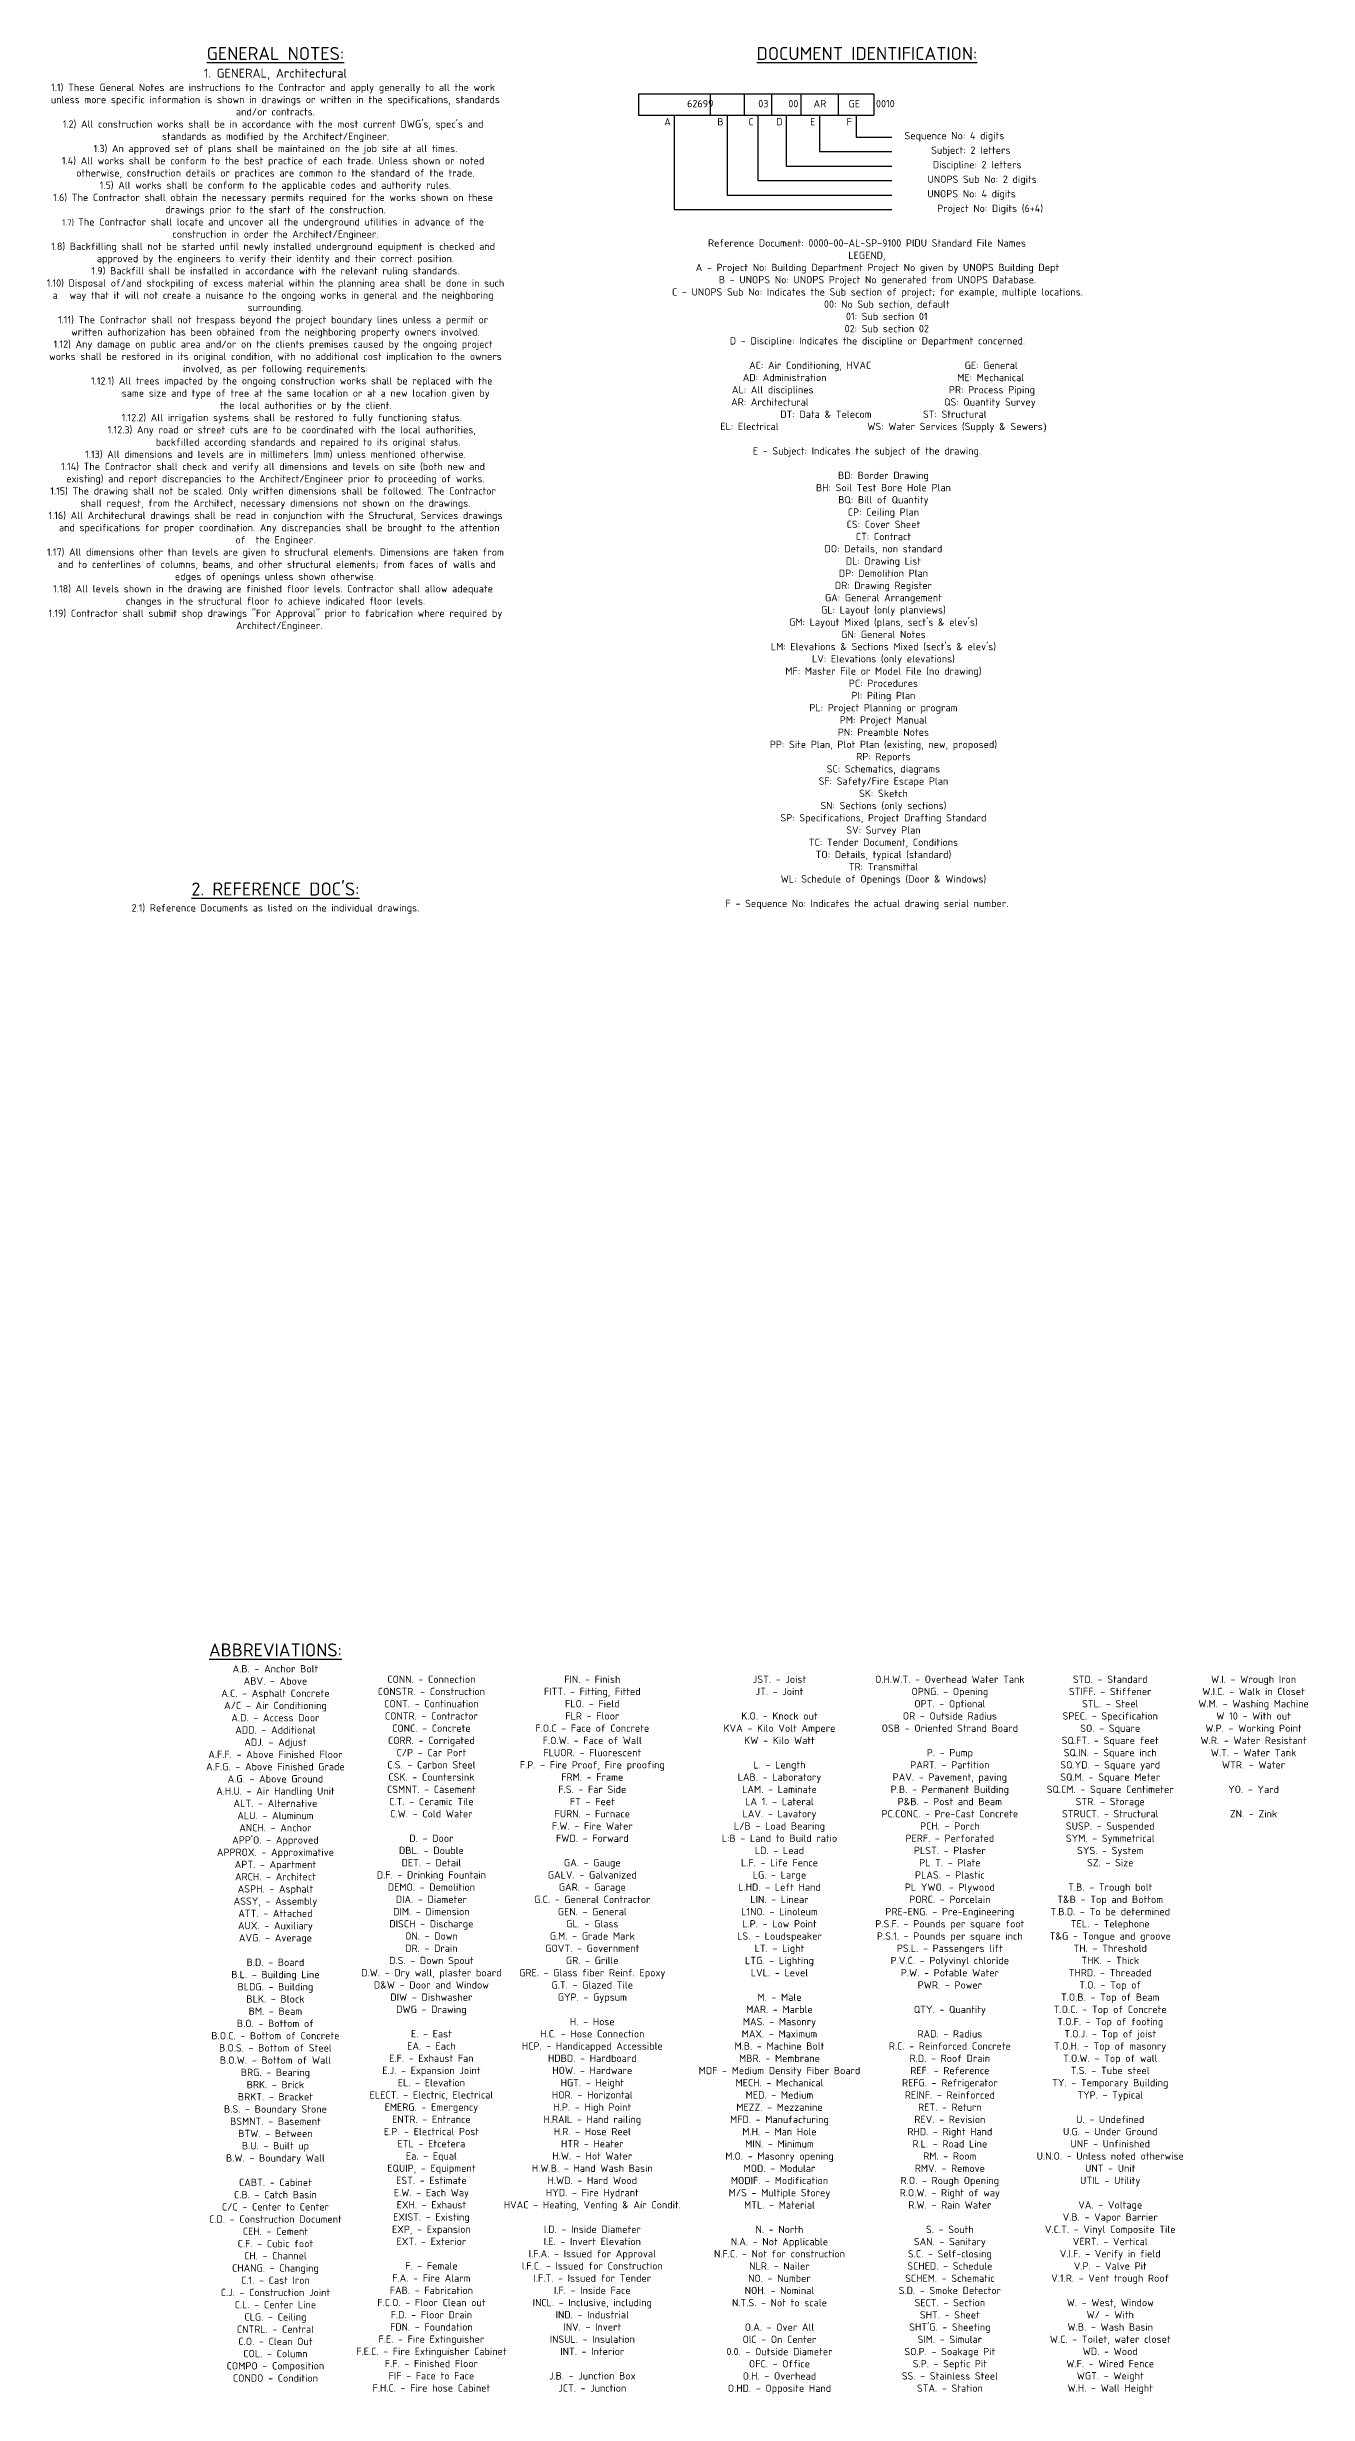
# Model space of a CAD drawing. Header units: millimetres. Extents: x 55428 to 64888, y -62602 to -30850.
# Drawn here: x 55428 to 64888, y -48447 to -30850 of the extents above; entities that cross this region are included whole.
import ezdxf

# ---------------------------------------------------------------- set-up
doc = ezdxf.new("R2010")
doc.units = ezdxf.units.MM
doc.layers.add('A-Section 18', color=1, linetype='Continuous')
doc.layers.add('G-Text General', color=42, linetype='Continuous')
doc.styles.add('0181 00 AR MF 0100$0$Dim Text', font='isocpeur.ttf')

msp = doc.modelspace()

# ---------------------------------------------------------------- linework, layer by layer
at = {"layer": 'A-Section 18'}
for points in [[(59865, -31201), (59865, -31360)], [(59865, -31201), (61630, -31201)], [(60403, -31201), (60403, -31360)], [(60658, -31201), (60658, -31360)], [(60864, -31201), (60864, -31360)], [(61083, -31201), (61083, -31360)], [(61363, -31201), (61363, -31360)], [(61630, -31201), (61630, -31360)], [(59865, -31360), (61630, -31360)], [(60134, -31360), (60134, -32069), (61765, -32069)], [(60530, -31360), (60530, -31961), (61765, -31961)], [(60761, -31360), (60761, -31852), (61765, -31852)], [(60973, -31360), (60973, -31743), (61765, -31743)], [(61223, -31360), (61223, -31634), (61765, -31634)], [(61497, -31360), (61497, -31525), (61765, -31525)]]:
    msp.add_lwpolyline(points, dxfattribs=at)

# ---------------------------------------------------------------- texts
at = {"layer": 'G-Text General', "color": 42, "char_height": 60, "attachment_point": 2, "style": '0181 00 AR MF 0100$0$Dim Text'}
for s, insert, width in [('{\\H1.625x;\\L\\C256;GENERAL NOTES:\\P\\H0.6923x;\\l1. GENERAL, Architectural\\H2.4074x; \\H0.41538x;\\P\\H0.8148x;1.1) These General Notes are instructions to the Contractor and apply generally to all the work \\H1.8879x; \\H0.52969x;unless more specific information is shown in drawings or written in the specifications, standards \\H1.0571x; \\H0.94602x;and/or contracts.\\H1.284x; \\H0.77882x;\\P1.2) All construction works shall be in accordance with the most current DWG\'s, spec\'s and \\H1.5811x; \\H0.63248x;standards as modified by the Architect/Engineer.\\H1.1593x; \\H0.86257x;\\P1.3) An approved set of plans shall be maintained on the job site at all times.\\H1.6226x; \\H0.61628x;\\P1.4) All works shall be conform to the best practice of each trade. Unless shown or noted \\H1.5182x; \\H0.65867x;otherwise, construction details or practices are common to the standard of the trade.\\H1.1803x; \\H0.84725x;\\P1.5) All works shall be conform to the applicable codes and authority rules.\\H1.6157x; \\H0.61894x;\\P1.6) The Contractor shall obtain the necessary permits required for the works shown on these \\H1.5205x; \\H0.65766x;drawings prior to the start of the construction.\\H1.1795x; \\H0.84781x;\\P\\H0.8636x;1.7) \\H1.158x;The Contractor shall locate and uncover all the underground utilities in advance of the \\H1.5159x; \\H0.65968x;construction in order the Architect/Engineer.\\H1.1311x; \\H0.88412x;\\P1.8) Backfilling shall not be started until newly installed underground equipment is checked and \\H1.6321x; \\H0.61272x;approved by the engineers to verify their identity and their correct position.\\H1.1423x; \\H0.87539x;\\P1.9) Backfill shall be installed in accordance with the relevant ruling standards.\\H1.6283x; \\H0.61413x;\\P1.10) Disposal of/and stockpiling of excess material within the planning area shall be done in such a \\H1.5163x; \\H0.65949x;way that it will not create a nuisance to the ongoing works in general and the neighboring \\H1.1809x; \\H0.84679x;surrounding.\\H1.2427x; \\H0.80468x;\\P1.11) The Contractor shall not trespass beyond the project boundary lines unless a permit or \\H1.5949x; \\H0.62702x;written authorization has been obtained from the neighboring property owners involved.\\H1.1548x; \\H0.86599x;\\P1.12) Any damage on public area and/or on the clients premises caused by the ongoing project \\H1.6242x; \\H0.6157x;works shall be restored in its original condition, with no additional cost implication to the owners \\H1.145x; \\H0.87338x;involved, as per following requirements:\\H1.2547x; \\H0.797x;\\P\\pi-90,l90;       1.12.1) All trees impacted by the ongoing construction works shall be replaced with the  \\H1.5909x; \\H0.62859x;\\P             same size and type of tree at the same location or at a new location given by  \\H1.4288x; \\H0.69988x;\\P             the local authorities or by the client.\\H1.4328x; \\H0.69792x;\\P       1.12.2) All irrigation systems shall be restored to fully functioning status.\\H1.5315x; \\H0.65296x;\\P       1.12.3) Any road or street cuts are to be coordinated with the local authorities, \\H1.5486x; \\H0.64575x;\\P              backfilled according standards and repaired to its original status.\\H1.4429x; \\H0.69305x;\\P\\pi0,l0;1.13) All dimensions and levels are in millimeters (mm) unless mentioned otherwise.\\H1.5281x; \\H0.6544x;\\P1.14) The Contractor shall check and verify all dimensions and levels on site (both new and \\H1.5497x; \\H0.64528x;existing) and report discrepancies to the Architect/Engineer prior to proceeding of works.\\H1.2698x; \\H0.78753x;\\P1.15) The drawing shall not be scaled. Only written dimensions shall be followed. The Contractor \\H1.6358x; \\H0.61131x;shall request, from the Architect, necessary dimensions not shown on the drawings.\\H1.1411x; \\H0.87635x;\\P1.16) All Architectural drawings shall be read in conjunction with the Structural, Services drawings \\H1.6287x; \\H0.61398x;and specifications for proper coordination. Any discrepancies shall be brought to the attention of \\H1.1435x; \\H0.87454x;the Engineer.\\H1.2552x; \\H0.79668x;\\P1.17) All dimensions other than levels are given to structural elements. Dimensions are taken from \\H1.5907x; \\H0.62866x;and to centerlines of columns, beams, and other structural elements; from faces of walls and \\H1.1561x; \\H0.86495x;edges of openings unless shown otherwise.\\H1.251x; \\H0.79937x;\\P1.18) All levels shown in the drawing are finished floor levels. Contractor shall allow adequate \\H1.5921x; \\H0.6281x;changes in the structural floor to achieve indicated floor levels.\\H1.1557x; \\H0.8653x;\\P1.19) Contractor shall submit shop drawings "For Approval" prior to fabrication where required by \\H1.6239x; \\H0.61581x;Architect/Engineer.\\H1.1451x; }', (57142, -30850), 3428.23), ('{\\H1.625x;\\L\\C256;DOCUMENT IDENTIFICATION:}', (61579, -30850), 3428.23), ('{\\H0.91666x;\\C256;62699}', (60329, -31247), 596.07), ('{\\H0.91666x;\\C256;03}', (60802, -31247), 596.07), ('{\\H0.91666x;\\C256;00}', (61027, -31247), 596.07), ('{\\H0.91666x;\\C256;AR}', (61226, -31247), 596.07), ('{\\H0.91666x;\\C256;GE}', (61484, -31247), 596.07), ('{\\H0.91666x;\\C256;0010}', (61717, -31247), 596.07), ('{\\H0.91666x;\\C256;A}', (60083, -31383), 57.21), ('{\\H0.91666x;\\C256;B}', (60480, -31383), 57.21), ('{\\H0.91666x;\\C256;C}', (60710, -31383), 57.21), ('{\\H0.91666x;\\C256;D}', (60922, -31383), 57.21), ('{\\H0.91666x;\\C256;E}', (61172, -31383), 57.21), ('{\\H0.91666x;\\C256;F}', (61446, -31383), 57.21), ('{\\H0.9167x;\\C256;Sequence No: 4 digits}', (62235, -31487), 904.75), ('{\\H0.9167x;\\C256;Subject: 2 letters}', (62358, -31596), 1151.99), ('{\\H0.9167x;\\C256;UNOPS Sub No: 2 digits}', (62443, -31814), 1322.14), ('{\\H0.9167x;\\C256;Discipline: 2 letters}', (62406, -31705), 1247.7), ('{\\H0.91666x;\\C256;UNOPS No: 4 digits}', (62364, -31923), 1162.63), ('{\\H0.9167x;\\C256;Project No: Digits (6+4)}', (62503, -32032), 1441.81), ("{\\H0.9167x;\\C256;Reference Document: 0000-00-AL-SP-9100 PIDU Standard File Names\\PLEGEND,\\P\\pl157.5;A - Project No: Building Department Project No given by UNOPS Building Dept\\PB - UNOPS No: UNOPS Project No generated from UNOPS Database.\\PC - UNOPS Sub No: Indicates the Sub section of project; for example, multiple locations.\\P    00: No Sub section, default\\P    01: Sub section 01\\P    02: Sub section 02\\PD - Discipline: Indicates the discipline or Department concerned.\\P\\P\\pi247.5,l0;AC: Air Conditioning, HVAC                    GE: General\\PAD: Administration                            ME: Mechanical\\PAL: All disciplines                             PR: Process Piping\\PAR: Architectural                             QS: Quantity Survey\\PDT: Data & Telecom   ^I^I^I     ST: Structural\\PEL: Electrical   ^I^I^I             WS: Water Services (Supply & Sewers\\fTimes New Roman|b0|i0|c0|p18;)\\P\\P\\pi0;\\fISOCPEUR|b0|i0|c0|p34;E - Subject: Indicates the subject of the drawing.\\P\\P\\pi247.5;BD: Border Drawing\\PBH: Soil Test Bore Hole Plan\\PBQ: Bill of Quantity\\PCP: Ceiling Plan\\PCS: Cover Sheet\\PCT: Contract\\PDO: Details, non standard\\PDL: Drawing List\\PDP: Demolition Plan\\PDR: Drawing Register\\PGA: General Arrangement\\PGL: Layout (only planviews)\\PGM: Layout Mixed (plans, sect's & elev's)\\PGN: General Notes\\PLM: Elevations & Sections Mixed (sect's & elev's)\\PLV: Elevations (only elevations)\\PMF: Master File or Model File (no drawing)\\PPC: Procedures\\PPI: Piling Plan\\PPL: Project Planning or program\\PPM: Project Manual\\PPN: Preamble Notes\\PPP: Site Plan, Plot Plan (existing, new, proposed)\\PRP: Reports\\PSC: Schematics, diagrams\\PSF: Safety/Fire Escape Plan\\PSK: Sketch\\PSN: Sections (only sections)\\PSP: Specifications, Project Drafting Standard\\PSV: Survey Plan\\PTC: Tender Document, Conditions\\PTO: Details, typical (standard)\\PTR: Transmittal\\PWL: Schedule of Openings (Door & Windows)\\P\\pi0;\\PF - Sequence No: Indicates the actual drawing serial number.}", (61579, -32292), 3428.23), ("{\\H1.625x;\\L\\C256;2. REFERENCE DOC'S:\\P\\H0.5641x;\\l2.1) Reference Documents as listed on the individual drawings.\\H2.0659x; }", (57142, -37114), 3428.23), ("{\\H1.625x;\\L\\C256;ABBREVIATIONS:\\P\\H0.5641x;\\lA.B. - Anchor Bolt\\PABV. - Above\\PA.C. - Asphalt Concrete\\PA/C - Air Conditioning\\PA.D. - Access Door\\PADD. - Additional\\PADJ. - Adjust\\PA.F.F. - Above Finished Floor\\PA.F.G. - Above Finished Grade\\PA.G. - Above Ground\\PA.H.U. - Air Handling Unit\\PALT. - Alternative\\PALU. - Aluminum\\PANCH. - Anchor\\PAPP'O. - Approved\\PAPPROX. - Approximative\\PAPT. - Apartment\\PARCH. - Architect\\PASPH. - Asphalt\\PASSY, - Assembly\\PATT. - Attached\\PAUX. - Auxiliary\\PAVG. - Average\\P\\PB.D. - Board\\PB.L. - Building Line\\PBLDG. - Building\\PBLK. - Block\\PBM. - Beam\\PB.O. - Bottom of\\PB.O.C. - Bottom of Concrete\\PB.O.S. - Bottom of Steel\\PB.O.W. - Bottom of Wall\\PBRG. - Bearing\\PBRK. - Brick\\PBRKT. - Bracket\\PB.S. - Boundary Stone\\PBSMNT. - Basement\\PBTW. - Between\\PB.U. - Built up\\PB.W. - Boundary Wall\\P\\PCABT. - Cabinet\\PC.B. - Catch Basin\\PC/C - Center to Center\\PC.D. - Construction Document\\PCEH. - Cement\\PC.F. - Cubic foot\\PCH. - Channel\\PCHANG. - Changing\\PC.1. - Cast Iron\\PC.J. - Construction Joint\\PC.L. - Center Line\\PCLG. - Ceiling\\PCNTRL. - Central\\PC.O. - Clean Out\\PCOL. - Column\\PCOMPO - Composition\\PCONDO - Condition}", (57142, -42819), 3428.23), ('{\\H0.91666x;\\C256;CONN. - Connection\\PCONSTR. - Construction\\H1.2727x; \\H0.78571x;\\PCONT. - Continuation\\H1.1818x; \\H0.84615x;\\PCONTR. - Contractor\\H1.2121x; \\H0.825x;\\PCONC. - Concrete\\H1.202x; \\H0.83193x;\\PCORR. - Corrigated\\H1.2054x; \\H0.82961x;\\PC/P - Car Port\\H1.2043x; \\H0.83038x;\\PC.S. - Carbon Steel\\H1.2046x; \\H0.83012x;\\PCSK. - Countersink\\H1.2045x; \\H0.83021x;\\PCSMNT. - Casement\\H1.2046x; \\H0.83018x;\\PC.T. - Ceramic Tile\\H1.2045x; \\H0.83019x;\\PC.W. - Cold Water\\H1.2045x; \\H0.83019x;\\P\\H1.2045x; \\H0.83019x;\\PD. - Door\\H1.2045x; \\H0.83019x;\\PDBL. - Double\\H1.2045x; \\H0.83019x;\\PDET. - Detail\\H1.2045x; \\H0.83019x;\\PD.F. - Drinking Fountain\\H1.2045x; \\H0.83019x;\\PDEMO. - Demolition\\H1.2045x; \\H0.83019x;\\PDIA. - Diameter\\H1.2045x; \\H0.83019x;\\PDIM. - Dimension\\H1.2045x; \\H0.83019x;\\PDISCH - Discharge\\H1.2045x; \\H0.83019x;\\PON. - Down\\H1.2045x; \\H0.83019x;\\PDR. - Drain\\H1.2045x; \\H0.83019x;\\PD.S. - Down Spout\\H1.2045x; \\H0.83019x;\\PD.W. - Dry wall, plaster board\\H1.2045x; \\H0.83019x;\\PD&W - Door and Window\\H1.2045x; \\H0.83019x;\\PDIW - Dishwasher\\H1.2045x; \\H0.83019x;\\PDWG - Drawing\\H1.2045x; \\H0.83019x;\\P\\H1.2045x; \\H0.83019x;\\PE. - East\\H1.2045x; \\H0.83019x;\\PEA. - Each\\H1.2045x; \\H0.83019x;\\PE.F. - Exhaust Fan\\H1.2045x; \\H0.83019x;\\PE.J. - Expansion Joint\\H1.2045x; \\H0.83019x;\\PEL. - Elevation\\H1.2045x; \\H0.83019x;\\PELECT. - Electric, Electrical\\H1.2045x; \\H0.83019x;\\PEMERG. - Emergency\\H1.2045x; \\H0.83019x;\\PENTR. - Entrance\\H1.2045x; \\H0.83019x;\\PE.P. - Electrical Post\\H1.2045x; \\H0.83019x;\\PETL - Etcetera\\H1.2045x; \\H0.83019x;\\PEa. - Equal\\H1.2045x; \\H0.83019x;\\PEQUIP, - Equipment\\H1.2045x; \\H0.83019x;\\PEST. - Estimate\\H1.2045x; \\H0.83019x;\\PE.W. - Each Way\\H1.2045x; \\H0.83019x;\\PEXH. - Exhaust\\H1.2045x; \\H0.83019x;\\PEXIST. - Existing\\H1.2045x; \\H0.83019x;\\PEXP, - Expansion\\H1.2045x; \\H0.83019x;\\PEXT. - Exterior\\H1.2045x; \\H0.83019x;\\P\\H1.2045x; \\H0.83019x;\\PF. - Female\\H1.2045x; \\H0.83019x;\\PF.A. - Fire Alarm\\H1.2045x; \\H0.83019x;\\PFAB. - Fabrication\\H1.2045x; \\H0.83019x;\\PF.C.O. - Floor Clean out\\H1.2045x; \\H0.83019x;\\PF.D. - Floor Drain\\H1.2045x; \\H0.83019x;\\PFDN. - Foundation\\H1.2045x; \\H0.83019x;\\PF.E. - Fire Extinguisher\\H1.2045x; \\H0.83019x;\\PF.E.C. - Fire Extinguisher Cabinet\\H1.2045x; \\H0.83019x;\\PF.F. - Finished Floor\\H1.2045x; \\H0.83019x;\\PFIF - Face to Face\\H1.2045x; \\H0.83019x;\\PF.H.C. - Fire hose Cabinet\\H1.2045x; }', (58312, -43060), 3428.23), ('{\\H0.91666x;\\C256;FIN. - Finish\\PFITT. - Fitting, Fitted\\H1.2727x; \\H0.78571x;\\PFLO. - Field\\H1.1818x; \\H0.84615x;\\PFLR - Floor\\H1.2121x; \\H0.825x;\\PF.O.C - Face of Concrete\\H1.202x; \\H0.83193x;\\PF.O.W. - Face of Wall\\H1.2054x; \\H0.82961x;\\PFLUOR. - Fluorescent\\H1.2043x; \\H0.83038x;\\PF.P. - Fire Proof, Fire proofing\\H1.2046x; \\H0.83012x;\\PFRM. - Frame\\H1.2045x; \\H0.83021x;\\PF.S. - Far Side\\H1.2046x; \\H0.83018x;\\PFT - Feet\\H1.2045x; \\H0.83019x;\\PFURN. - Furnace\\H1.2045x; \\H0.83019x;\\PF.W. - Fire Water\\H1.2045x; \\H0.83019x;\\PFWD. - Forward\\H1.2045x; \\H0.83019x;\\P\\H1.2045x; \\H0.83019x;\\PGA. - Gauge\\H1.2045x; \\H0.83019x;\\PGALV. - Galvanized\\H1.2045x; \\H0.83019x;\\PGAR. - Garage\\H1.2045x; \\H0.83019x;\\PG.C. - General Contractor\\H1.2045x; \\H0.83019x;\\PGEN. - General\\H1.2045x; \\H0.83019x;\\PGL. - Glass\\H1.2045x; \\H0.83019x;\\PG.M. - Grade Mark\\H1.2045x; \\H0.83019x;\\PGOVT. - Government\\H1.2045x; \\H0.83019x;\\PGR. - Grille\\H1.2045x; \\H0.83019x;\\PGRE. - Glass fiber Reinf. Epoxy\\H1.2045x; \\H0.83019x;\\PG.T. - Glazed Tile\\H1.2045x; \\H0.83019x;\\PGYP. - Gypsum\\H1.2045x; \\H0.83019x;\\P\\H1.2045x; \\H0.83019x;\\PH. - Hose\\H1.2045x; \\H0.83019x;\\PH.C. - Hose Connection\\H1.2045x; \\H0.83019x;\\PHCP. - Handicapped Accessible\\H1.2045x; \\H0.83019x;\\PHDBD. - Hardboard\\H1.2045x; \\H0.83019x;\\PHOW. - Hardware\\H1.2045x; \\H0.83019x;\\PHGT. - Height\\H1.2045x; \\H0.83019x;\\PHOR. - Horizontal\\H1.2045x; \\H0.83019x;\\PH.P. - High Point\\H1.2045x; \\H0.83019x;\\PH.RAIL - Hand railing\\H1.2045x; \\H0.83019x;\\PH.R. - Hose Reel\\H1.2045x; \\H0.83019x;\\PHTR - Heater\\H1.2045x; \\H0.83019x;\\PH.W. - Hot Water\\H1.2045x; \\H0.83019x;\\PH.W.B. - Hand Wash Basin\\H1.2045x; \\H0.83019x;\\PH.WD. - Hard Wood\\H1.2045x; \\H0.83019x;\\PHYD. - Fire Hydrant\\H1.2045x; \\H0.83019x;\\PHVAC - Heating, Venting & Air Condit.\\H1.2045x; \\H0.83015x;\\P\\H1.2046x; \\H0.83018x;\\PI.D. - Inside Diameter\\H1.2046x; \\H0.83018x;\\PI.E. - Invert Elevation\\H1.2046x; \\H0.83018x;\\PI.F.A. - Issued for Approval\\H1.2046x; \\H0.83018x;\\PI.F.C. - Issued for Construction\\H1.2046x; \\H0.83018x;\\PI.F.T. - Issued for Tender\\H1.2046x; \\H0.83018x;\\PI.F. - Inside Face\\H1.2046x; \\H0.83018x;\\PINCL. - Inclusive, including\\H1.2046x; \\H0.83018x;\\PIND. - Industrial\\H1.2046x; \\H0.83018x;\\PINV. - Invert\\H1.2046x; \\H0.83018x;\\PINSUL. - Insulation\\H1.2046x; \\H0.83018x;\\PINT. - Interior\\H1.2046x; \\H0.83018x;\\P\\H1.2046x; \\H0.83018x;\\P\\H1.0001x;J.B. - Junction Box\\H1.2045x; \\H0.8302x;\\PJCT. - Junction\\H1.2045x; }', (59519, -43060), 3428.23), ('{\\H0.91671x;\\C256;JST. - Joist\\PJT. - Joint\\H1.2727x; \\H0.78572x;\\P\\H1.1818x; \\H0.84616x;\\PK.O. - Knock out\\H1.2121x; \\H0.82501x;\\PKVA - Kilo Volt Ampere\\H1.202x; \\H0.83194x;\\PKW - Kilo Watt\\H1.2054x; \\H0.82962x;\\P\\H1.2043x; \\H0.83039x;\\PL. - Length\\H1.2046x; \\H0.83013x;\\PLAB. - Laboratory\\H1.2045x; \\H0.83022x;\\PLAM. - Laminate\\H1.2045x; \\H0.83019x;\\PLA 1. - Lateral\\H1.2045x; \\H0.8302x;\\PLAV. - Lavatory\\H1.2045x; \\H0.83019x;\\PL/B - Load Bearing\\H1.2045x; \\H0.8302x;\\PL:B - Land to Build ratio\\H1.2045x; \\H0.8302x;\\PLD. - Lead\\H1.2045x; \\H0.8302x;\\PL.F. - Life Fence\\H1.2045x; \\H0.8302x;\\PLG. - Large\\H1.2045x; \\H0.8302x;\\PL.HD. - Left Hand\\H1.2045x; \\H0.8302x;\\PLIN. - Linear\\H1.2045x; \\H0.8302x;\\PL1NO. - Linoleum\\H1.2045x; \\H0.8302x;\\PL.P. - Low Point\\H1.2045x; \\H0.8302x;\\PLS. - Loudspeaker\\H1.2045x; \\H0.8302x;\\PLT. - Light\\H1.2045x; \\H0.8302x;\\PLTG. - Lighting\\H1.2045x; \\H0.8302x;\\PLVL. - Level\\H1.2045x; \\H0.8302x;\\P\\H1.2045x; \\H0.8302x;\\PM. - Male\\H1.2045x; \\H0.8302x;\\PMAR. - Marble\\H1.2045x; \\H0.8302x;\\PMAS. - Masonry\\H1.2045x; \\H0.8302x;\\PMAX. - Maximum\\H1.2045x; \\H0.8302x;\\PM.B. - Machine Bolt\\H1.2045x; \\H0.8302x;\\PMBR. - Membrane\\H1.2045x; \\H0.8302x;\\PMDF - Medium Density Fiber Board\\H1.2045x; \\H0.8302x;\\PMECH. - Mechanical\\H1.2045x; \\H0.8302x;\\PMED. - Medium\\H1.2045x; \\H0.8302x;\\PMEZZ. - Mezzanine\\H1.2045x; \\H0.8302x;\\PMFD. - Manufacturing\\H1.2045x; \\H0.8302x;\\PM.H. - Man Hole\\H1.2045x; \\H0.8302x;\\PMIN. - Minimum\\H1.2045x; \\H0.8302x;\\PM.O. - Masonry opening\\H1.2045x; \\H0.8302x;\\PMOD. - Modular\\H1.2045x; \\H0.8302x;\\PMODIF. - Modification\\H1.2045x; \\H0.8302x;\\PM/S - Multiple Storey\\H1.2045x; \\H0.8302x;\\PMTL. - Material\\H1.2045x; \\H0.8302x;\\P\\H1.2045x; \\H0.8302x;\\PN. - North\\H1.2045x; \\H0.8302x;\\PN.A. - Not Applicable\\H1.2045x; \\H0.8302x;\\PN.F.C. - Not for construction\\H1.2045x; \\H0.8302x;\\PNLR. - Nailer\\H1.2045x; \\H0.8302x;\\PNO. - Number\\H1.2045x; \\H0.8302x;\\PNOH. - Nominal\\H1.2045x; \\H0.8302x;\\PN.T.S. - Not to scale\\H1.2045x; \\H0.8302x;\\P\\H1.2045x; \\H0.8302x;\\PO.A. - Over All\\H1.2045x; \\H0.8302x;\\POIC - On Center\\H1.2045x; \\H0.8302x;\\P0.0. - Outside Diameter\\H1.2045x; \\H0.8302x;\\POFC. - Office\\H1.2045x; \\H0.8302x;\\PO.H. - Overhead\\H1.2045x; \\H0.8302x;\\PO.HD. - Opposite Hand\\H1.2045x; }', (60923, -43060), 3428.23), ("{\\H0.91671x;\\C256;O.H.W.T. - Overhead Water Tank\\POPNG. - Opening\\H1.2727x; \\H0.78572x;\\POPT. - Optional\\H1.1818x; \\H0.84616x;\\POR - Outside Radius\\H1.2121x; \\H0.82501x;\\POSB - Oriented Strand Board\\H1.202x; \\H0.83194x;\\P\\H1.2054x; \\H0.82962x;\\PP. - Pump\\H1.2043x; \\H0.83039x;\\PPART. - Partition\\H1.2046x; \\H0.83013x;\\PPAV. - Pavement, paving\\H1.2045x; \\H0.83022x;\\PP.B. - Permanent Building\\H1.2045x; \\H0.83019x;\\PP&B. - Post and Beam\\H1.2045x; \\H0.8302x;\\PPC.CONC. - Pre-Cast Concrete\\H1.2045x; \\H0.83019x;\\PPCH. - Porch\\H1.2045x; \\H0.8302x;\\PPERF. - Perforated\\H1.2045x; \\H0.8302x;\\PPLST. - Plaster\\H1.2045x; \\H0.8302x;\\PPL T. - Plate\\H1.2045x; \\H0.8302x;\\PPLAS. - Plastic\\H1.2045x; \\H0.8302x;\\PPL YWO. - Plywood\\H1.2045x; \\H0.8302x;\\PPORC. - Porcelain\\H1.2045x; \\H0.8302x;\\PPRE-ENG. - Pre-Engineering\\H1.2045x; \\H0.8302x;\\PP.S.F. - Pounds per square foot\\H1.2045x; \\H0.8302x;\\PP.S.1. - Pounds per square inch\\H1.2045x; \\H0.8302x;\\PPS.L. - Passengers lift\\H1.2045x; \\H0.8302x;\\PP.V.C. - Polyvinyl chloride\\H1.2045x; \\H0.8302x;\\PP.W. - Potable Water\\H1.2045x; \\H0.8302x;\\PPWR. - Power\\H1.2045x; \\H0.8302x;\\P\\H1.2045x; \\H0.8302x;\\P\\H0.99999x;QTY. - Quantity\\H1.2045x; \\H0.83019x;\\P\\H1.2045x; \\H0.83019x;\\PRAD. - Radius\\H1.2045x; \\H0.83019x;\\PR.C. - Reinforced Concrete\\H1.2045x; \\H0.83019x;\\PR.D. - Roof Drain\\H1.2045x; \\H0.83019x;\\PREF. - Reference\\H1.2045x; \\H0.83019x;\\PREFG. - Refrigerator\\H1.2045x; \\H0.83019x;\\PREINF. - Reinforced\\H1.2045x; \\H0.83019x;\\PRET. - Return\\H1.2045x; \\H0.83019x;\\PREV. - Revision\\H1.2045x; \\H0.83019x;\\PRHD. - Right Hand\\H1.2045x; \\H0.83019x;\\PR.L. - Road Line\\H1.2045x; \\H0.83019x;\\PRM. - Room\\H1.2045x; \\H0.83019x;\\PRMV. - Remove\\H1.2045x; \\H0.83019x;\\PR.O. - Rough Opening\\H1.2045x; \\H0.83019x;\\PR.O.W. - Right of way\\H1.2045x; \\H0.83019x;\\PR.W. - Rain Water\\H1.2045x; \\H0.83019x;\\P\\H1.2045x; \\H0.83019x;\\PS. - South\\H1.2045x; \\H0.83019x;\\PSAN. - Sanitary\\H1.2045x; \\H0.83019x;\\PS.C. - Self-closing\\H1.2045x; \\H0.83019x;\\PSCHED. - Schedule\\H1.2045x; \\H0.83019x;\\PSCHEM. - Schematic\\H1.2045x; \\H0.83019x;\\PS.D. - Smoke Detector\\H1.2045x; \\H0.83019x;\\PSECT. - Section\\H1.2045x; \\H0.83019x;\\PSHT. - Sheet\\H1.2045x; \\H0.83019x;\\PSHT'G. - Sheeting\\H1.2045x; \\H0.83019x;\\PSIM. - Simular\\H1.2045x; \\H0.83019x;\\PSO.P. - Soakage Pit\\H1.2045x; \\H0.83019x;\\PS.P. - Septic Pit\\H1.2045x; \\H0.83019x;\\PSS. - Stainless Steel\\H1.2045x; \\H0.83019x;\\PSTA. - Station\\H1.2045x; }", (62201, -43060), 3428.23), ('{\\H0.9167x;\\C256;STD. - Standard\\PSTIFF. - Stiffener\\H1.2727x; \\H0.78572x;\\PSTL. - Steel\\H1.1818x; \\H0.84616x;\\PSPEC. - Specification\\H1.2121x; \\H0.82501x;\\PSO. - Square\\H1.202x; \\H0.83194x;\\PSQ.FT. - Square feet\\H1.2054x; \\H0.82961x;\\PSQ.IN. - Square inch\\H1.2043x; \\H0.83039x;\\PSQ.YD. - Square yard\\H1.2046x; \\H0.83013x;\\PSQ.M. - Square Meter\\H1.2045x; \\H0.83022x;\\PSQ.CM. - Square Centimeter\\H1.2045x; \\H0.83019x;\\PSTR. - Storage\\H1.2045x; \\H0.8302x;\\PSTRUCT. - Structural\\H1.2045x; \\H0.83019x;\\PSUSP. - Suspended\\H1.2045x; \\H0.83019x;\\PSYM. - Symmetrical\\H1.2045x; \\H0.83019x;\\PSYS. - System\\H1.2045x; \\H0.83019x;\\PSZ. - Size\\H1.2045x; \\H0.83019x;\\P\\H1.2045x; \\H0.83019x;\\PT.B. - Trough bolt\\H1.2045x; \\H0.83019x;\\PT&B - Top and Bottom\\H1.2045x; \\H0.83019x;\\PT.B.D. - To be determined\\H1.2045x; \\H0.83019x;\\PTEL. - Telephone\\H1.2045x; \\H0.83019x;\\PT&G - Tongue and groove\\H1.2045x; \\H0.83019x;\\PTH. - Threshold\\H1.2045x; \\H0.83019x;\\PTHK. - Thick\\H1.2045x; \\H0.83019x;\\PTHRD. - Threaded\\H1.2045x; \\H0.83019x;\\PT.O. - Top of\\H1.2045x; \\H0.83019x;\\PT.O.B. - Top of Beam\\H1.2045x; \\H0.83019x;\\PT.O.C. - Top of Concrete\\H1.2045x; \\H0.83019x;\\PT.O.F. - Top of footing\\H1.2045x; \\H0.83019x;\\PT.O.J. - Top of joist\\H1.2045x; \\H0.83019x;\\PT.O.H. - Top of masonry\\H1.2045x; \\H0.83019x;\\PT.O.W. - Top of wall\\H1.2045x; \\H0.83019x;\\PT.S. - Tube steel\\H1.2045x; \\H0.83019x;\\PTY. - Temporary Building\\H1.2045x; \\H0.83019x;\\PTYP. - Typical\\H1.2045x; \\H0.83019x;\\P\\H1.2045x; \\H0.83019x;\\PU. - Undefined\\H1.2045x; \\H0.83019x;\\PU.G. - Under Ground\\H1.2045x; \\H0.83019x;\\PUNF - Unfinished\\H1.2045x; \\H0.83019x;\\PU.N.O. - Unless noted otherwise\\H1.2045x; \\H0.83019x;\\PUNT - Unit\\H1.2045x; \\H0.83019x;\\PUTIL - Utility\\H1.2045x; \\H0.83019x;\\P\\H1.2045x; \\H0.83019x;\\PVA. - Voltage\\H1.2045x; \\H0.83019x;\\PV.B. - Vapor Barrier\\H1.2045x; \\H0.83019x;\\PV.C.T. - Vinyl Composite Tile\\H1.2045x; \\H0.83019x;\\PVERT. - Vertical\\H1.2045x; \\H0.83019x;\\PV.I.F. - Verify in field\\H1.2045x; \\H0.83019x;\\PV.P. - Valve Pit\\H1.2045x; \\H0.83019x;\\PV.1.R. - Vent trough Roof\\H1.2045x; \\H0.83019x;\\P\\H1.2045x; \\H0.83019x;\\PW. - West, Window\\H1.2045x; \\H0.83019x;\\PW/ - With\\H1.2045x; \\H0.83019x;\\PW.B. - Wash Basin\\H1.2045x; \\H0.83019x;\\PW.C. - Toilet, water closet\\H1.2045x; \\H0.83019x;\\PWD. - Wood\\H1.2045x; \\H0.83019x;\\PW.F. - Wired Fence\\H1.2045x; \\H0.83019x;\\PWGT. - Weight\\H1.2045x; \\H0.83019x;\\PW.H. - Wall Height\\H1.2045x; }', (63404, -43060), 3428.23), ('{\\H0.9167x;\\C256;W.I. - Wrough Iron\\PW.I.C. - Walk in Closet\\H1.2727x; \\H0.78572x;\\PW.M. - Washing Machine\\H1.1818x; \\H0.84616x;\\PW 10 - With out\\H1.2121x; \\H0.82501x;\\PW.P. - Working Point\\H1.202x; \\H0.83194x;\\PW.R. - Water Resistant\\H1.2054x; \\H0.82961x;\\PW.T. - Water Tank\\H1.2043x; \\H0.83039x;\\PWTR. - Water\\H1.2046x; \\H0.83013x;\\P\\H1.2045x; \\H0.83022x;\\PYO. - Yard\\H1.2045x; \\H0.83019x;\\P\\H1.2045x; \\H0.8302x;\\PZN. - Zink\\H1.2045x; }', (64479, -43060), 3428.23)]:
    msp.add_mtext(s, dxfattribs=dict(at, insert=insert, width=width))

doc.saveas('drawing.dxf')
